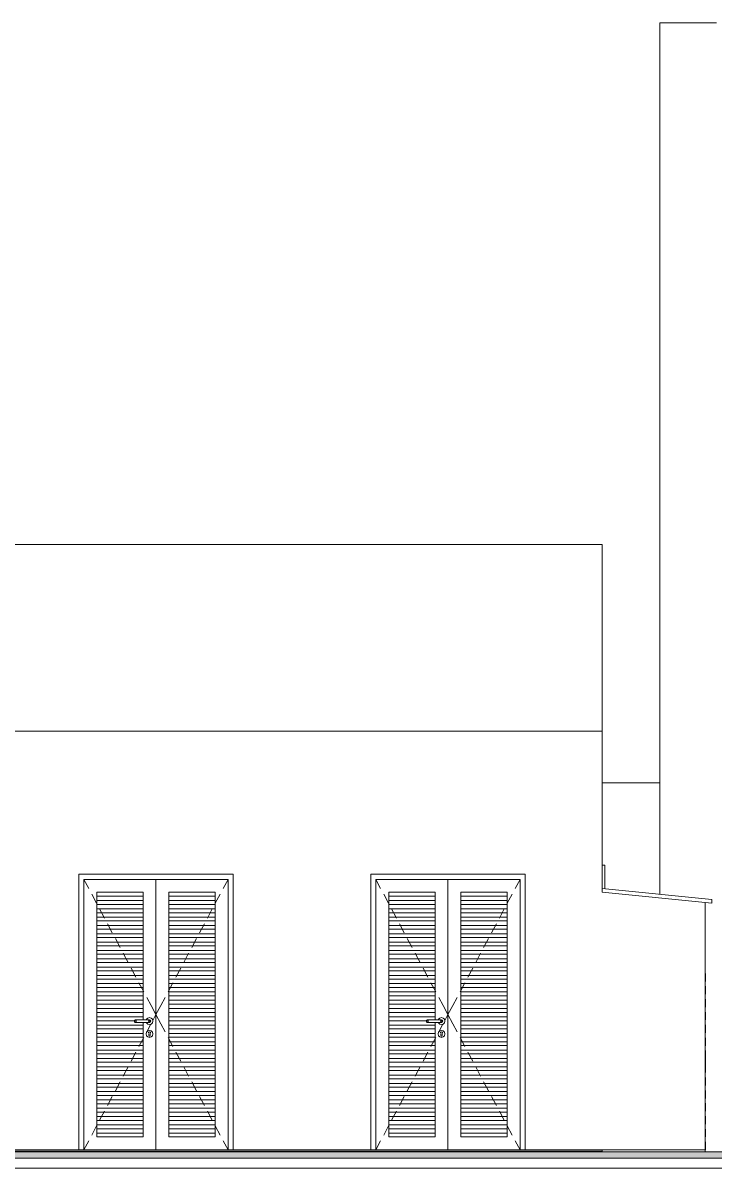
# Model space of a CAD drawing. Header units: metres. Extents: x -77 to 95, y 0 to 9.
# Drawn here: x 42.88 to 48.24, y -0.14 to 8.75 of the extents above; entities that cross this region are included whole.
import ezdxf

# ---------------------------------------------------------------- set-up
doc = ezdxf.new("R2010")
doc.units = ezdxf.units.M
doc.header["$MEASUREMENT"] = 0
doc.layers.add('COTAS EXECUTIVO.EXEC', color=7, linetype='Continuous')
doc.layers.add('TERRENO.ARQ', color=7, linetype='Continuous')
for name, color, linetype, lineweight, true_color in [('COTAS EXECUTIVO.EXEC_Caneta_No__25', 7, 'Continuous', 13, 0x982312), ('ESTRUTURA-COB.EST_Caneta_No__9', 7, 'Continuous', 5, 0x020202), ('PAREDE CONSTRUIR_Caneta_No__95', 7, 'Continuous', 0, 0xaeaeae), ('PILARES.EST_Caneta_No__95', 7, 'Continuous', 0, 0xaeaeae), ('Portas Archicad_Caneta_No__95', 7, 'Continuous', 0, 0xaeaeae), ('Portas Archicad_Caneta_No__97', 7, 'Continuous', 5, 0x6b6b6b)]:
    doc.layers.add(name, color=color, linetype=linetype, lineweight=lineweight, true_color=true_color)
for name, color, linetype, lineweight in [('LAJES.EST_Caneta_No__241', 7, 'Continuous', 13), ('PAREDE CONSTRUIR_Caneta_No__241', 7, 'Continuous', 13), ('Portas Archicad_Caneta_No__241', 7, 'Continuous', 13), ('TERRENO.ARQ_Caneta_No__241', 7, 'Continuous', 13)]:
    doc.layers.add(name, color=color, linetype=linetype, lineweight=lineweight)
doc.styles.add('ESTILO_GERADO_1', font='arial.ttf')
doc.dimstyles.new('ESTILO_GERADO__4', dxfattribs={"dimtxt": 0.1, "dimasz": 0.0475, "dimexe": 0.18, "dimexo": 0.576106, "dimgap": 0, "dimtad": 1, "dimzin": 0, "dimdsep": 46, "dimtxsty": 'ESTILO_GERADO_1', "dimblk": 'ARROWHEAD_11', "dimblk1": 'ARROWHEAD_11', "dimblk2": 'ARROWHEAD_11', "dimcen": 0.09, "dimclrd": 256, "dimclre": 256, "dimclrt": 256, "dimadec": 0, "dimazin": 0, "dimtfac": 1, "dimtdec": 4, "dimtmove": 0, "dimatfit": 3, "dimfxl": 0, "dimtolj": 1, "dimtzin": 0, "dimarcsym": 0})

# ---------------------------------------------------------------- blocks, each defined once
blk = doc.blocks.new('*D19', base_point=(79.9763, 0))
at = {"layer": 'COTAS EXECUTIVO.EXEC_Caneta_No__25', "linetype": 'Continuous', "lineweight": 13, "true_color": 0x982312}
for points in [[(49.4307, 4.7), (49.4317, 4.6952), (49.4344, 4.6912), (49.4385, 4.6885), (49.4432, 4.6875), (49.448, 4.6885), (49.4521, 4.6912), (49.4548, 4.6952), (49.4557, 4.7), (49.4548, 4.7048), (49.4521, 4.7088), (49.448, 4.7115), (49.4432, 4.7125), (49.4385, 4.7115), (49.4344, 4.7088), (49.4317, 4.7048)], [(49.4307, -0.05), (49.4317, -0.0548), (49.4344, -0.0588), (49.4385, -0.0615), (49.4432, -0.0625), (49.448, -0.0615), (49.4521, -0.0588), (49.4548, -0.0548), (49.4557, -0.05), (49.4548, -0.0452), (49.4521, -0.0412), (49.448, -0.0385), (49.4432, -0.0375), (49.4385, -0.0385), (49.4344, -0.0412), (49.4317, -0.0452)]]:
    blk.add_hatch(color=24, dxfattribs=at).paths.add_polyline_path(points)
at = {"layer": 'COTAS EXECUTIVO.EXEC_Caneta_No__25', "color": 24, "linetype": 'Continuous', "lineweight": 13, "true_color": 0x982312}
for p, q in [((49.4432, 4.7125), (49.4432, 4.725)), ((49.4307, 4.7), (48.8671, 4.7)), ((49.4432, -0.0375), (49.4432, 4.6875)), ((49.4901, 4.7), (49.4557, 4.7)), ((49.4307, -0.05), (48.8671, -0.05)), ((49.4432, -0.075), (49.4432, -0.0625)), ((49.4901, -0.05), (49.4557, -0.05))]:
    blk.add_line(p, q, dxfattribs=at)
for centre in [(49.4432, 4.7), (49.4432, -0.05)]:
    blk.add_circle(centre, 0.0125, dxfattribs=at)
at = {"layer": 'COTAS EXECUTIVO.EXEC_Caneta_No__25', "color": 24, "lineweight": 13, "true_color": 0x982312, "insert": (49.4232, 2.1915), "char_height": 0.1, "attachment_point": 7, "rotation": 90, "style": 'ESTILO_GERADO_1'}
blk.add_mtext('\\A1;{\\pql;\\fArial|b0|i0|c0|p0;\\W1.000000;4,75}', dxfattribs=at)
blk = doc.blocks.new('ARROWHEAD_11')
at = {"color": 0, "linetype": 'Continuous', "lineweight": 0}
blk.add_line((0, 0), (-1, 0), dxfattribs=at)
at = {"color": 0, "linetype": 'Continuous', "lineweight": 0, "const_width": 0.25, "flags": 128}
blk.add_lwpolyline([(-0.125, 0, 1), (0.125, 0, 1)], format="xyb", close=True, dxfattribs=at)

msp = doc.modelspace()

# ---------------------------------------------------------------- hatches: boundary and pattern name
at = {"layer": 'TERRENO.ARQ', "linetype": 'Continuous', "lineweight": 0, "true_color": 0x8fbf7f}
msp.add_hatch(color=73, dxfattribs=at).paths.add_polyline_path([(23.3757, -0.015), (23.3757, -0.065), (51.6747, -0.065), (51.6747, -0.015)])

# ---------------------------------------------------------------- linework, layer by layer
at = {"layer": 'ESTRUTURA-COB.EST_Caneta_No__9', "color": 18, "linetype": 'Continuous', "lineweight": 5, "true_color": 0x020202}
for p, q in [((47.3766, 2.03), (48.2262, 1.9451)), ((47.3766, 2), (47.3766, 1.9999)), ((48.2262, 1.9149), (48.1766, 1.9199)), ((48.1766, 1.9199), (48.2262, 1.9149)), ((48.2262, 1.9149), (48.2262, 1.9451))]:
    msp.add_line(p, q, dxfattribs=at)
at = {"layer": 'LAJES.EST_Caneta_No__241', "color": 7, "linetype": 'Continuous', "lineweight": 13}
for p, q in [((47.3766, -0.015), (47.3766, 0)), ((48.1766, -0.015), (48.1766, 0)), ((42.8761, -0.01), (37.6761, -0.01)), ((47.3766, -0.01), (42.8761, -0.01)), ((19.6757, -0.1415), (49.9747, -0.1415))]:
    msp.add_line(p, q, dxfattribs=at)
at = {"layer": 'PAREDE CONSTRUIR_Caneta_No__241', "color": 7, "linetype": 'Continuous', "lineweight": 13}
for p, q in [((37.6761, 4.7), (47.3466, 4.7)), ((47.3466, 4.7), (47.3766, 4.7)), ((47.3766, 4.7), (47.3766, 3.25)), ((37.7061, 3.25), (42.8761, 3.25)), ((42.8761, 3.25), (44.9754, 3.25)), ((44.9754, 3.25), (47.3466, 3.25)), ((47.3466, 3.25), (47.3766, 3.25)), ((47.3766, 2.03), (47.3766, 3.25)), ((47.3766, 2), (47.3766, 2.03)), ((48.1766, 1.9199), (47.3766, 1.9999)), ((48.1766, 0), (48.1766, 1.9199)), ((42.5275, 0), (42.8761, 0)), ((42.8761, 0), (43.3094, 0)), ((44.5094, 0), (44.9754, 0)), ((44.9754, 0), (45.5773, 0)), ((46.7773, 0), (47.3766, 0)), ((48.1766, 0), (47.3766, 0))]:
    msp.add_line(p, q, dxfattribs=at)
at = {"layer": 'PAREDE CONSTRUIR_Caneta_No__95', "color": 253, "linetype": 'Continuous', "lineweight": 0, "true_color": 0xaeaeae}
msp.add_line((47.3766, 2.85), (47.8239, 2.85), dxfattribs=at)
at = {"layer": 'PILARES.EST_Caneta_No__95', "color": 253, "linetype": 'Continuous', "lineweight": 0, "true_color": 0xaeaeae}
for p, q in [((47.8239, 8.75), (47.8278, 8.75)), ((47.8239, 8.35), (47.8239, 8.75)), ((47.8278, 8.75), (47.8392, 8.75)), ((47.8392, 8.75), (47.8582, 8.75)), ((47.8582, 8.75), (47.8847, 8.75)), ((47.8847, 8.75), (47.9185, 8.75)), ((47.9185, 8.75), (47.9595, 8.75)), ((47.9595, 8.75), (48.0074, 8.75)), ((48.0074, 8.75), (48.0621, 8.75)), ((48.0621, 8.75), (48.1231, 8.75)), ((48.1231, 8.75), (48.1903, 8.75)), ((48.1903, 8.75), (48.2633, 8.75)), ((47.8239, 7.15), (47.8239, 8.35)), ((47.8239, 5.95), (47.8239, 7.15)), ((47.8239, 4.75), (47.8239, 5.95)), ((47.8239, 3.55), (47.8239, 4.75)), ((47.8239, 2.35), (47.8239, 3.55)), ((47.8239, 1.9853), (47.8239, 2.35))]:
    msp.add_line(p, q, dxfattribs=at)
at = {"layer": 'Portas Archicad_Caneta_No__241', "color": 7, "linetype": 'Continuous', "lineweight": 13}
for p, q in [((43.3094, 2.14), (44.5094, 2.14)), ((43.3094, 2.09), (43.3094, 2.14)), ((44.5094, 2.14), (44.5094, 2.09)), ((45.5773, 2.14), (46.7773, 2.14)), ((45.5773, 2.09), (45.5773, 2.14)), ((46.7773, 2.14), (46.7773, 2.09)), ((43.3094, 0), (43.3094, 2.09)), ((43.3494, 2.1), (43.3494, 2)), ((43.9094, 2.1), (43.3494, 2.1)), ((43.9094, 0), (43.9094, 2.1)), ((43.9094, 2.1), (44.4694, 2.1)), ((44.4694, 2.1), (44.4694, 2)), ((44.5094, 2.09), (44.5094, 0)), ((45.5773, 0), (45.5773, 2.09)), ((45.6173, 2.1), (45.6173, 2)), ((46.1773, 2.1), (45.6173, 2.1)), ((46.1773, 0), (46.1773, 2.1)), ((46.1773, 2.1), (46.7373, 2.1)), ((46.7373, 2.1), (46.7373, 2)), ((46.7773, 2.09), (46.7773, 0)), ((43.3494, 2), (43.3494, 0.1)), ((43.4494, 1.9705), (43.4494, 2)), ((43.4494, 2), (43.8094, 2)), ((43.8094, 1.9705), (43.4494, 1.9705)), ((43.4494, 1.9705), (43.4494, 1.9355)), ((43.8094, 2), (43.8094, 1.9705)), ((43.8094, 1.9355), (43.8094, 1.9705)), ((44.0094, 2), (44.0094, 1.9705)), ((44.3694, 2), (44.0094, 2)), ((44.0094, 1.9355), (44.0094, 1.9705)), ((44.0094, 1.9705), (44.3694, 1.9705)), ((44.3694, 1.9705), (44.3694, 2)), ((44.3694, 1.9705), (44.3694, 1.9355)), ((44.4694, 2), (44.4694, 0.1)), ((45.6173, 2), (45.6173, 0.1)), ((45.7173, 1.9705), (45.7173, 2)), ((45.7173, 2), (46.0773, 2)), ((46.0773, 1.9705), (45.7173, 1.9705)), ((45.7173, 1.9705), (45.7173, 1.9355)), ((46.0773, 2), (46.0773, 1.9705)), ((46.0773, 1.9355), (46.0773, 1.9705)), ((46.2773, 2), (46.2773, 1.9705)), ((46.6373, 2), (46.2773, 2)), ((46.2773, 1.9355), (46.2773, 1.9705)), ((46.2773, 1.9705), (46.6373, 1.9705)), ((46.6373, 1.9705), (46.6373, 2)), ((46.6373, 1.9705), (46.6373, 1.9355)), ((46.7373, 2), (46.7373, 0.1)), ((43.4494, 1.9355), (43.8094, 1.9355)), ((43.4494, 1.906), (43.4494, 1.9355)), ((43.8094, 1.906), (43.4494, 1.906)), ((43.4494, 1.906), (43.4494, 1.871)), ((43.4494, 1.871), (43.8094, 1.871)), ((43.4494, 1.8415), (43.4494, 1.871)), ((43.8094, 1.9355), (43.8094, 1.906)), ((43.8094, 1.871), (43.8094, 1.906)), ((43.8094, 1.871), (43.8094, 1.8415)), ((44.3694, 1.9355), (44.0094, 1.9355)), ((44.0094, 1.9355), (44.0094, 1.906)), ((44.0094, 1.871), (44.0094, 1.906)), ((44.0094, 1.906), (44.3694, 1.906)), ((44.3694, 1.871), (44.0094, 1.871)), ((44.0094, 1.871), (44.0094, 1.8415)), ((44.3694, 1.906), (44.3694, 1.9355)), ((44.3694, 1.906), (44.3694, 1.871)), ((44.3694, 1.8415), (44.3694, 1.871)), ((45.7173, 1.9355), (46.0773, 1.9355)), ((45.7173, 1.906), (45.7173, 1.9355)), ((46.0773, 1.906), (45.7173, 1.906)), ((45.7173, 1.906), (45.7173, 1.871)), ((45.7173, 1.871), (46.0773, 1.871)), ((45.7173, 1.8415), (45.7173, 1.871)), ((46.0773, 1.9355), (46.0773, 1.906)), ((46.0773, 1.871), (46.0773, 1.906)), ((46.0773, 1.871), (46.0773, 1.8415)), ((46.6373, 1.9355), (46.2773, 1.9355)), ((46.2773, 1.9355), (46.2773, 1.906)), ((46.2773, 1.871), (46.2773, 1.906)), ((46.2773, 1.906), (46.6373, 1.906)), ((46.6373, 1.871), (46.2773, 1.871)), ((46.2773, 1.871), (46.2773, 1.8415)), ((46.6373, 1.906), (46.6373, 1.9355)), ((46.6373, 1.906), (46.6373, 1.871)), ((46.6373, 1.8415), (46.6373, 1.871)), ((43.8094, 1.8415), (43.4494, 1.8415)), ((43.4494, 1.8415), (43.4494, 1.8065)), ((43.4494, 1.8065), (43.8094, 1.8065)), ((43.4494, 1.777), (43.4494, 1.8065)), ((43.8094, 1.8065), (43.8094, 1.8415)), ((43.8094, 1.8065), (43.8094, 1.777)), ((44.0094, 1.8065), (44.0094, 1.8415)), ((44.0094, 1.8415), (44.3694, 1.8415)), ((44.3694, 1.8065), (44.0094, 1.8065)), ((44.0094, 1.8065), (44.0094, 1.777)), ((44.3694, 1.8415), (44.3694, 1.8065)), ((44.3694, 1.777), (44.3694, 1.8065)), ((46.0773, 1.8415), (45.7173, 1.8415)), ((45.7173, 1.8415), (45.7173, 1.8065)), ((45.7173, 1.8065), (46.0773, 1.8065)), ((45.7173, 1.777), (45.7173, 1.8065)), ((46.0773, 1.8065), (46.0773, 1.8415)), ((46.0773, 1.8065), (46.0773, 1.777)), ((46.2773, 1.8065), (46.2773, 1.8415)), ((46.2773, 1.8415), (46.6373, 1.8415)), ((46.6373, 1.8065), (46.2773, 1.8065)), ((46.2773, 1.8065), (46.2773, 1.777)), ((46.6373, 1.8415), (46.6373, 1.8065)), ((46.6373, 1.777), (46.6373, 1.8065)), ((43.8094, 1.777), (43.4494, 1.777)), ((43.4494, 1.777), (43.4494, 1.742)), ((43.4494, 1.742), (43.8094, 1.742)), ((43.4494, 1.7125), (43.4494, 1.742)), ((43.8094, 1.7125), (43.4494, 1.7125)), ((43.4494, 1.7125), (43.4494, 1.6775)), ((43.8094, 1.742), (43.8094, 1.777)), ((43.8094, 1.742), (43.8094, 1.7125)), ((43.8094, 1.6775), (43.8094, 1.7125)), ((44.0094, 1.742), (44.0094, 1.777)), ((44.0094, 1.777), (44.3694, 1.777)), ((44.3694, 1.742), (44.0094, 1.742)), ((44.0094, 1.742), (44.0094, 1.7125)), ((44.0094, 1.6775), (44.0094, 1.7125)), ((44.0094, 1.7125), (44.3694, 1.7125)), ((44.3694, 1.777), (44.3694, 1.742)), ((44.3694, 1.7125), (44.3694, 1.742)), ((44.3694, 1.7125), (44.3694, 1.6775)), ((46.0773, 1.777), (45.7173, 1.777)), ((45.7173, 1.777), (45.7173, 1.742)), ((45.7173, 1.742), (46.0773, 1.742)), ((45.7173, 1.7125), (45.7173, 1.742)), ((46.0773, 1.7125), (45.7173, 1.7125)), ((45.7173, 1.7125), (45.7173, 1.6775)), ((46.0773, 1.742), (46.0773, 1.777)), ((46.0773, 1.742), (46.0773, 1.7125)), ((46.0773, 1.6775), (46.0773, 1.7125)), ((46.2773, 1.742), (46.2773, 1.777)), ((46.2773, 1.777), (46.6373, 1.777)), ((46.6373, 1.742), (46.2773, 1.742)), ((46.2773, 1.742), (46.2773, 1.7125)), ((46.2773, 1.6775), (46.2773, 1.7125)), ((46.2773, 1.7125), (46.6373, 1.7125)), ((46.6373, 1.777), (46.6373, 1.742)), ((46.6373, 1.7125), (46.6373, 1.742)), ((46.6373, 1.7125), (46.6373, 1.6775)), ((43.4494, 1.6775), (43.8094, 1.6775)), ((43.4494, 1.648), (43.4494, 1.6775)), ((43.8094, 1.648), (43.4494, 1.648)), ((43.4494, 1.648), (43.4494, 1.613)), ((43.4494, 1.613), (43.8094, 1.613)), ((43.4494, 1.5835), (43.4494, 1.613)), ((43.8094, 1.6775), (43.8094, 1.648)), ((43.8094, 1.613), (43.8094, 1.648)), ((43.8094, 1.613), (43.8094, 1.5835)), ((44.3694, 1.6775), (44.0094, 1.6775)), ((44.0094, 1.6775), (44.0094, 1.648)), ((44.0094, 1.613), (44.0094, 1.648)), ((44.0094, 1.648), (44.3694, 1.648)), ((44.3694, 1.613), (44.0094, 1.613)), ((44.0094, 1.613), (44.0094, 1.5835)), ((44.3694, 1.648), (44.3694, 1.6775)), ((44.3694, 1.648), (44.3694, 1.613)), ((44.3694, 1.5835), (44.3694, 1.613)), ((45.7173, 1.6775), (46.0773, 1.6775)), ((45.7173, 1.648), (45.7173, 1.6775)), ((46.0773, 1.648), (45.7173, 1.648)), ((45.7173, 1.648), (45.7173, 1.613)), ((45.7173, 1.613), (46.0773, 1.613)), ((45.7173, 1.5835), (45.7173, 1.613)), ((46.0773, 1.6775), (46.0773, 1.648)), ((46.0773, 1.613), (46.0773, 1.648)), ((46.0773, 1.613), (46.0773, 1.5835)), ((46.6373, 1.6775), (46.2773, 1.6775)), ((46.2773, 1.6775), (46.2773, 1.648)), ((46.2773, 1.613), (46.2773, 1.648)), ((46.2773, 1.648), (46.6373, 1.648)), ((46.6373, 1.613), (46.2773, 1.613)), ((46.2773, 1.613), (46.2773, 1.5835)), ((46.6373, 1.648), (46.6373, 1.6775)), ((46.6373, 1.648), (46.6373, 1.613)), ((46.6373, 1.5835), (46.6373, 1.613)), ((43.8094, 1.5835), (43.4494, 1.5835)), ((43.4494, 1.5835), (43.4494, 1.5485)), ((43.4494, 1.5485), (43.8094, 1.5485)), ((43.4494, 1.519), (43.4494, 1.5485)), ((43.8094, 1.519), (43.4494, 1.519)), ((43.4494, 1.519), (43.4494, 1.484)), ((43.8094, 1.5485), (43.8094, 1.5835)), ((43.8094, 1.5485), (43.8094, 1.519)), ((43.8094, 1.484), (43.8094, 1.519)), ((44.0094, 1.5485), (44.0094, 1.5835)), ((44.0094, 1.5835), (44.3694, 1.5835)), ((44.3694, 1.5485), (44.0094, 1.5485)), ((44.0094, 1.5485), (44.0094, 1.519)), ((44.0094, 1.484), (44.0094, 1.519)), ((44.0094, 1.519), (44.3694, 1.519)), ((44.3694, 1.5835), (44.3694, 1.5485)), ((44.3694, 1.519), (44.3694, 1.5485)), ((44.3694, 1.519), (44.3694, 1.484)), ((46.0773, 1.5835), (45.7173, 1.5835)), ((45.7173, 1.5835), (45.7173, 1.5485)), ((45.7173, 1.5485), (46.0773, 1.5485)), ((45.7173, 1.519), (45.7173, 1.5485)), ((46.0773, 1.519), (45.7173, 1.519)), ((45.7173, 1.519), (45.7173, 1.484)), ((46.0773, 1.5485), (46.0773, 1.5835)), ((46.0773, 1.5485), (46.0773, 1.519)), ((46.0773, 1.484), (46.0773, 1.519)), ((46.2773, 1.5485), (46.2773, 1.5835)), ((46.2773, 1.5835), (46.6373, 1.5835)), ((46.6373, 1.5485), (46.2773, 1.5485)), ((46.2773, 1.5485), (46.2773, 1.519)), ((46.2773, 1.484), (46.2773, 1.519)), ((46.2773, 1.519), (46.6373, 1.519)), ((46.6373, 1.5835), (46.6373, 1.5485)), ((46.6373, 1.519), (46.6373, 1.5485)), ((46.6373, 1.519), (46.6373, 1.484)), ((43.4494, 1.484), (43.8094, 1.484)), ((43.4494, 1.4545), (43.4494, 1.484)), ((43.8094, 1.4545), (43.4494, 1.4545)), ((43.4494, 1.4545), (43.4494, 1.4195)), ((43.8094, 1.484), (43.8094, 1.4545)), ((43.8094, 1.4195), (43.8094, 1.4545)), ((44.3694, 1.484), (44.0094, 1.484)), ((44.0094, 1.484), (44.0094, 1.4545)), ((44.0094, 1.4195), (44.0094, 1.4545)), ((44.0094, 1.4545), (44.3694, 1.4545)), ((44.3694, 1.4545), (44.3694, 1.484)), ((44.3694, 1.4545), (44.3694, 1.4195)), ((45.7173, 1.484), (46.0773, 1.484)), ((45.7173, 1.4545), (45.7173, 1.484)), ((46.0773, 1.4545), (45.7173, 1.4545)), ((45.7173, 1.4545), (45.7173, 1.4195)), ((46.0773, 1.484), (46.0773, 1.4545)), ((46.0773, 1.4195), (46.0773, 1.4545)), ((46.6373, 1.484), (46.2773, 1.484)), ((46.2773, 1.484), (46.2773, 1.4545)), ((46.2773, 1.4195), (46.2773, 1.4545)), ((46.2773, 1.4545), (46.6373, 1.4545)), ((46.6373, 1.4545), (46.6373, 1.484)), ((46.6373, 1.4545), (46.6373, 1.4195)), ((43.4494, 1.4195), (43.8094, 1.4195)), ((43.4494, 1.39), (43.4494, 1.4195)), ((43.8094, 1.39), (43.4494, 1.39)), ((43.4494, 1.39), (43.4494, 1.355)), ((43.4494, 1.355), (43.8094, 1.355)), ((43.4494, 1.3255), (43.4494, 1.355)), ((43.8094, 1.4195), (43.8094, 1.39)), ((43.8094, 1.355), (43.8094, 1.39)), ((43.8094, 1.355), (43.8094, 1.3255)), ((44.3694, 1.4195), (44.0094, 1.4195)), ((44.0094, 1.4195), (44.0094, 1.39)), ((44.0094, 1.355), (44.0094, 1.39)), ((44.0094, 1.39), (44.3694, 1.39)), ((44.3694, 1.355), (44.0094, 1.355)), ((44.0094, 1.355), (44.0094, 1.3255)), ((44.3694, 1.39), (44.3694, 1.4195)), ((44.3694, 1.39), (44.3694, 1.355)), ((44.3694, 1.3255), (44.3694, 1.355)), ((45.7173, 1.4195), (46.0773, 1.4195)), ((45.7173, 1.39), (45.7173, 1.4195)), ((46.0773, 1.39), (45.7173, 1.39)), ((45.7173, 1.39), (45.7173, 1.355)), ((45.7173, 1.355), (46.0773, 1.355)), ((45.7173, 1.3255), (45.7173, 1.355)), ((46.0773, 1.4195), (46.0773, 1.39)), ((46.0773, 1.355), (46.0773, 1.39)), ((46.0773, 1.355), (46.0773, 1.3255)), ((46.6373, 1.4195), (46.2773, 1.4195)), ((46.2773, 1.4195), (46.2773, 1.39)), ((46.2773, 1.355), (46.2773, 1.39)), ((46.2773, 1.39), (46.6373, 1.39)), ((46.6373, 1.355), (46.2773, 1.355)), ((46.2773, 1.355), (46.2773, 1.3255)), ((46.6373, 1.39), (46.6373, 1.4195)), ((46.6373, 1.39), (46.6373, 1.355)), ((46.6373, 1.3255), (46.6373, 1.355)), ((43.8094, 1.3255), (43.4494, 1.3255)), ((43.4494, 1.3255), (43.4494, 1.2905)), ((43.4494, 1.2905), (43.8094, 1.2905)), ((43.4494, 1.261), (43.4494, 1.2905)), ((43.8094, 1.261), (43.4494, 1.261)), ((43.4494, 1.261), (43.4494, 1.226)), ((43.8094, 1.2905), (43.8094, 1.3255)), ((43.8094, 1.2905), (43.8094, 1.261)), ((43.8094, 1.226), (43.8094, 1.261)), ((44.0094, 1.2905), (44.0094, 1.3255)), ((44.0094, 1.3255), (44.3694, 1.3255)), ((44.3694, 1.2905), (44.0094, 1.2905)), ((44.0094, 1.2905), (44.0094, 1.261)), ((44.0094, 1.226), (44.0094, 1.261)), ((44.0094, 1.261), (44.3694, 1.261)), ((44.3694, 1.3255), (44.3694, 1.2905)), ((44.3694, 1.261), (44.3694, 1.2905)), ((44.3694, 1.261), (44.3694, 1.226)), ((46.0773, 1.3255), (45.7173, 1.3255)), ((45.7173, 1.3255), (45.7173, 1.2905)), ((45.7173, 1.2905), (46.0773, 1.2905)), ((45.7173, 1.261), (45.7173, 1.2905)), ((46.0773, 1.261), (45.7173, 1.261)), ((45.7173, 1.261), (45.7173, 1.226)), ((46.0773, 1.2905), (46.0773, 1.3255)), ((46.0773, 1.2905), (46.0773, 1.261)), ((46.0773, 1.226), (46.0773, 1.261)), ((46.2773, 1.2905), (46.2773, 1.3255)), ((46.2773, 1.3255), (46.6373, 1.3255)), ((46.6373, 1.2905), (46.2773, 1.2905)), ((46.2773, 1.2905), (46.2773, 1.261)), ((46.2773, 1.226), (46.2773, 1.261)), ((46.2773, 1.261), (46.6373, 1.261)), ((46.6373, 1.3255), (46.6373, 1.2905)), ((46.6373, 1.261), (46.6373, 1.2905)), ((46.6373, 1.261), (46.6373, 1.226)), ((43.4494, 1.226), (43.8094, 1.226)), ((43.4494, 1.1965), (43.4494, 1.226)), ((43.8094, 1.1965), (43.4494, 1.1965)), ((43.4494, 1.1965), (43.4494, 1.1615)), ((43.4494, 1.1615), (43.8094, 1.1615)), ((43.4494, 1.132), (43.4494, 1.1615)), ((43.8094, 1.226), (43.8094, 1.1965)), ((43.8094, 1.1615), (43.8094, 1.1965)), ((43.8094, 1.1615), (43.8094, 1.132)), ((44.3694, 1.226), (44.0094, 1.226)), ((44.0094, 1.226), (44.0094, 1.1965)), ((44.0094, 1.1615), (44.0094, 1.1965)), ((44.0094, 1.1965), (44.3694, 1.1965)), ((44.3694, 1.1615), (44.0094, 1.1615)), ((44.0094, 1.1615), (44.0094, 1.132)), ((44.3694, 1.1965), (44.3694, 1.226)), ((44.3694, 1.1965), (44.3694, 1.1615)), ((44.3694, 1.132), (44.3694, 1.1615)), ((45.7173, 1.226), (46.0773, 1.226)), ((45.7173, 1.1965), (45.7173, 1.226)), ((46.0773, 1.1965), (45.7173, 1.1965)), ((45.7173, 1.1965), (45.7173, 1.1615)), ((45.7173, 1.1615), (46.0773, 1.1615)), ((45.7173, 1.132), (45.7173, 1.1615)), ((46.0773, 1.226), (46.0773, 1.1965)), ((46.0773, 1.1615), (46.0773, 1.1965)), ((46.0773, 1.1615), (46.0773, 1.132)), ((46.6373, 1.226), (46.2773, 1.226)), ((46.2773, 1.226), (46.2773, 1.1965)), ((46.2773, 1.1615), (46.2773, 1.1965)), ((46.2773, 1.1965), (46.6373, 1.1965)), ((46.6373, 1.1615), (46.2773, 1.1615)), ((46.2773, 1.1615), (46.2773, 1.132)), ((46.6373, 1.1965), (46.6373, 1.226)), ((46.6373, 1.1965), (46.6373, 1.1615)), ((46.6373, 1.132), (46.6373, 1.1615)), ((43.8094, 1.132), (43.4494, 1.132)), ((43.4494, 1.132), (43.4494, 1.097)), ((43.4494, 1.097), (43.8094, 1.097)), ((43.4494, 1.0675), (43.4494, 1.097)), ((43.8094, 1.0675), (43.4494, 1.0675)), ((43.4494, 1.0675), (43.4494, 1.0325)), ((43.8094, 1.097), (43.8094, 1.132)), ((43.8094, 1.097), (43.8094, 1.0675)), ((43.8094, 1.0325), (43.8094, 1.0675)), ((44.0094, 1.097), (44.0094, 1.132)), ((44.0094, 1.132), (44.3694, 1.132)), ((44.3694, 1.097), (44.0094, 1.097)), ((44.0094, 1.097), (44.0094, 1.0675)), ((44.0094, 1.0325), (44.0094, 1.0675)), ((44.0094, 1.0675), (44.3694, 1.0675)), ((44.3694, 1.132), (44.3694, 1.097)), ((44.3694, 1.0675), (44.3694, 1.097)), ((44.3694, 1.0675), (44.3694, 1.0325)), ((46.0773, 1.132), (45.7173, 1.132)), ((45.7173, 1.132), (45.7173, 1.097)), ((45.7173, 1.097), (46.0773, 1.097)), ((45.7173, 1.0675), (45.7173, 1.097)), ((46.0773, 1.0675), (45.7173, 1.0675)), ((45.7173, 1.0675), (45.7173, 1.0325)), ((46.0773, 1.097), (46.0773, 1.132)), ((46.0773, 1.097), (46.0773, 1.0675)), ((46.0773, 1.0325), (46.0773, 1.0675)), ((46.2773, 1.097), (46.2773, 1.132)), ((46.2773, 1.132), (46.6373, 1.132)), ((46.6373, 1.097), (46.2773, 1.097)), ((46.2773, 1.097), (46.2773, 1.0675)), ((46.2773, 1.0325), (46.2773, 1.0675)), ((46.2773, 1.0675), (46.6373, 1.0675)), ((46.6373, 1.132), (46.6373, 1.097)), ((46.6373, 1.0675), (46.6373, 1.097)), ((46.6373, 1.0675), (46.6373, 1.0325)), ((43.4494, 1.0325), (43.8094, 1.0325)), ((43.4494, 1.003), (43.4494, 1.0325)), ((43.7406, 1.003), (43.4494, 1.003)), ((43.4494, 1.003), (43.4494, 0.968)), ((43.7423, 1.0071), (43.7394, 1)), ((43.7394, 1), (43.7423, 0.9929)), ((43.7439, 1.0071), (43.7411, 1)), ((43.7411, 1), (43.7439, 0.9929)), ((43.7494, 1.01), (43.7423, 1.0071)), ((43.7423, 0.9929), (43.7494, 0.99)), ((43.7487, 1.0071), (43.7466, 1)), ((43.7466, 1), (43.7487, 0.9929)), ((43.7505, 1.01), (43.7494, 1.01)), ((43.7505, 0.99), (43.7494, 0.99)), ((43.7538, 1.01), (43.7505, 1.01)), ((43.7538, 0.99), (43.7505, 0.99)), ((43.7587, 1.01), (43.7538, 1.01)), ((43.7587, 0.99), (43.7538, 0.99)), ((43.7559, 1.0071), (43.7548, 1)), ((43.7548, 1), (43.7559, 0.9929)), ((43.7644, 1.01), (43.7587, 1.01)), ((43.7644, 0.99), (43.7587, 0.99)), ((43.8444, 1.01), (43.7644, 1.01)), ((43.8444, 0.99), (43.7644, 0.99)), ((43.8094, 1.0325), (43.8094, 1.01)), ((43.8094, 0.968), (43.8094, 0.99)), ((43.8351, 1.01), (43.836, 1.0135)), ((43.836, 0.9865), (43.8351, 0.99)), ((43.836, 1.0135), (43.8459, 1.0234)), ((43.8459, 0.9766), (43.836, 0.9865)), ((43.8501, 1.01), (43.8444, 1.01)), ((43.8501, 0.99), (43.8444, 0.99)), ((43.8459, 1.0234), (43.8594, 1.027)), ((43.855, 1.01), (43.8501, 1.01)), ((43.855, 0.99), (43.8501, 0.99)), ((43.8529, 1.0071), (43.854, 1)), ((43.854, 1), (43.8529, 0.9929)), ((43.8583, 1.01), (43.855, 1.01)), ((43.8583, 0.99), (43.855, 0.99)), ((43.8594, 1.01), (43.8583, 1.01)), ((43.8594, 0.99), (43.8583, 0.99)), ((43.8594, 1.027), (43.8729, 1.0234)), ((43.8594, 1.01), (43.8665, 1.0071)), ((43.8665, 0.9929), (43.8594, 0.99)), ((43.8601, 1.0071), (43.8622, 1)), ((43.8622, 1), (43.8601, 0.9929)), ((43.8649, 1.0071), (43.8677, 1)), ((43.8677, 1), (43.8649, 0.9929)), ((43.8665, 1.0071), (43.8694, 1)), ((43.8694, 1), (43.8665, 0.9929)), ((43.8729, 1.0234), (43.8828, 1.0135)), ((43.8828, 0.9865), (43.8729, 0.9766)), ((43.8828, 1.0135), (43.8864, 1)), ((43.8864, 1), (43.8828, 0.9865)), ((44.3694, 1.0325), (44.0094, 1.0325)), ((44.0094, 1.0325), (44.0094, 1.003)), ((44.0094, 0.968), (44.0094, 1.003)), ((44.0094, 1.003), (44.3694, 1.003)), ((44.3694, 1.003), (44.3694, 1.0325)), ((44.3694, 1.003), (44.3694, 0.968)), ((45.7173, 1.0325), (46.0773, 1.0325)), ((45.7173, 1.003), (45.7173, 1.0325)), ((46.0085, 1.003), (45.7173, 1.003)), ((45.7173, 1.003), (45.7173, 0.968)), ((46.0102, 1.0071), (46.0073, 1)), ((46.0073, 1), (46.0102, 0.9929)), ((46.0118, 1.0071), (46.009, 1)), ((46.009, 1), (46.0118, 0.9929)), ((46.0173, 1.01), (46.0102, 1.0071)), ((46.0102, 0.9929), (46.0173, 0.99)), ((46.0166, 1.0071), (46.0145, 1)), ((46.0145, 1), (46.0166, 0.9929)), ((46.0184, 1.01), (46.0173, 1.01)), ((46.0184, 0.99), (46.0173, 0.99)), ((46.0217, 1.01), (46.0184, 1.01)), ((46.0217, 0.99), (46.0184, 0.99)), ((46.0265, 1.01), (46.0217, 1.01)), ((46.0265, 0.99), (46.0217, 0.99)), ((46.0238, 1.0071), (46.0226, 1)), ((46.0226, 1), (46.0238, 0.9929)), ((46.0323, 1.01), (46.0265, 1.01)), ((46.0323, 0.99), (46.0265, 0.99)), ((46.1123, 1.01), (46.0323, 1.01)), ((46.1123, 0.99), (46.0323, 0.99)), ((46.0773, 1.0325), (46.0773, 1.01)), ((46.0773, 0.968), (46.0773, 0.99)), ((46.103, 1.01), (46.1039, 1.0135)), ((46.1039, 0.9865), (46.103, 0.99)), ((46.1039, 1.0135), (46.1138, 1.0234)), ((46.1138, 0.9766), (46.1039, 0.9865)), ((46.118, 1.01), (46.1123, 1.01)), ((46.118, 0.99), (46.1123, 0.99)), ((46.1138, 1.0234), (46.1273, 1.027)), ((46.1229, 1.01), (46.118, 1.01)), ((46.1229, 0.99), (46.118, 0.99)), ((46.1208, 1.0071), (46.1219, 1)), ((46.1219, 1), (46.1208, 0.9929)), ((46.1261, 1.01), (46.1229, 1.01)), ((46.1261, 0.99), (46.1229, 0.99)), ((46.1273, 1.01), (46.1261, 1.01)), ((46.1273, 0.99), (46.1261, 0.99)), ((46.1273, 1.027), (46.1408, 1.0234)), ((46.1273, 1.01), (46.1344, 1.0071)), ((46.1344, 0.9929), (46.1273, 0.99)), ((46.128, 1.0071), (46.1301, 1)), ((46.1301, 1), (46.128, 0.9929)), ((46.1328, 1.0071), (46.1356, 1)), ((46.1356, 1), (46.1328, 0.9929)), ((46.1344, 1.0071), (46.1373, 1)), ((46.1373, 1), (46.1344, 0.9929)), ((46.1408, 1.0234), (46.1507, 1.0135)), ((46.1507, 0.9865), (46.1408, 0.9766)), ((46.1507, 1.0135), (46.1543, 1)), ((46.1543, 1), (46.1507, 0.9865)), ((46.6373, 1.0325), (46.2773, 1.0325)), ((46.2773, 1.0325), (46.2773, 1.003)), ((46.2773, 0.968), (46.2773, 1.003)), ((46.2773, 1.003), (46.6373, 1.003)), ((46.6373, 1.003), (46.6373, 1.0325)), ((46.6373, 1.003), (46.6373, 0.968)), ((43.4494, 0.968), (43.8094, 0.968)), ((43.4494, 0.9385), (43.4494, 0.968)), ((43.8094, 0.9385), (43.4494, 0.9385)), ((43.4494, 0.9385), (43.4494, 0.9035)), ((43.4494, 0.9035), (43.8094, 0.9035)), ((43.4494, 0.874), (43.4494, 0.9035)), ((43.8094, 0.968), (43.8094, 0.9385)), ((43.8094, 0.9035), (43.8094, 0.9385)), ((43.8094, 0.9035), (43.8094, 0.874)), ((43.8324, 0.9), (43.836, 0.9135)), ((43.836, 0.8865), (43.8324, 0.9)), ((43.836, 0.9135), (43.8459, 0.9234)), ((43.8594, 0.973), (43.8459, 0.9766)), ((43.8459, 0.9234), (43.8594, 0.927)), ((43.8519, 0.9097), (43.8527, 0.9116)), ((43.8527, 0.9116), (43.854, 0.9151)), ((43.854, 0.9151), (43.8594, 0.9174)), ((43.8544, 0.9029), (43.8544, 0.9044)), ((43.8544, 0.9029), (43.8544, 0.9)), ((43.8544, 0.9), (43.8544, 0.8971)), ((43.8544, 0.8971), (43.8544, 0.8913)), ((43.8544, 0.8913), (43.8544, 0.8875)), ((43.8729, 0.9766), (43.8594, 0.973)), ((43.8594, 0.927), (43.8729, 0.9234)), ((43.8594, 0.9174), (43.8648, 0.9151)), ((43.8669, 0.9097), (43.8644, 0.9044)), ((43.8644, 0.9044), (43.8644, 0.9029)), ((43.8644, 0.9029), (43.8644, 0.9)), ((43.8644, 0.9), (43.8644, 0.8971)), ((43.8644, 0.8971), (43.8644, 0.8913)), ((43.8644, 0.8913), (43.8644, 0.8875)), ((43.8648, 0.9151), (43.8661, 0.9116)), ((43.8661, 0.9116), (43.8669, 0.9097)), ((43.8729, 0.9234), (43.8828, 0.9135)), ((43.8828, 0.9135), (43.8864, 0.9)), ((43.8864, 0.9), (43.8828, 0.8865)), ((44.3694, 0.968), (44.0094, 0.968)), ((44.0094, 0.968), (44.0094, 0.9385)), ((44.0094, 0.9035), (44.0094, 0.9385)), ((44.0094, 0.9385), (44.3694, 0.9385)), ((44.3694, 0.9035), (44.0094, 0.9035)), ((44.0094, 0.9035), (44.0094, 0.874)), ((44.3694, 0.9385), (44.3694, 0.968)), ((44.3694, 0.9385), (44.3694, 0.9035)), ((44.3694, 0.874), (44.3694, 0.9035)), ((45.7173, 0.968), (46.0773, 0.968)), ((45.7173, 0.9385), (45.7173, 0.968)), ((46.0773, 0.9385), (45.7173, 0.9385)), ((45.7173, 0.9385), (45.7173, 0.9035)), ((45.7173, 0.9035), (46.0773, 0.9035)), ((45.7173, 0.874), (45.7173, 0.9035)), ((46.0773, 0.968), (46.0773, 0.9385)), ((46.0773, 0.9035), (46.0773, 0.9385)), ((46.0773, 0.9035), (46.0773, 0.874)), ((46.1003, 0.9), (46.1039, 0.9135)), ((46.1039, 0.8865), (46.1003, 0.9)), ((46.1039, 0.9135), (46.1138, 0.9234)), ((46.1273, 0.973), (46.1138, 0.9766)), ((46.1138, 0.9234), (46.1273, 0.927)), ((46.1198, 0.9097), (46.1206, 0.9116)), ((46.1206, 0.9116), (46.1219, 0.9151)), ((46.1219, 0.9151), (46.1273, 0.9174)), ((46.1223, 0.9029), (46.1223, 0.9044)), ((46.1223, 0.9029), (46.1223, 0.9)), ((46.1223, 0.9), (46.1223, 0.8971)), ((46.1223, 0.8971), (46.1223, 0.8913)), ((46.1223, 0.8913), (46.1223, 0.8875)), ((46.1408, 0.9766), (46.1273, 0.973)), ((46.1273, 0.927), (46.1408, 0.9234)), ((46.1273, 0.9174), (46.1327, 0.9151)), ((46.1347, 0.9097), (46.1323, 0.9044)), ((46.1323, 0.9044), (46.1323, 0.9029)), ((46.1323, 0.9029), (46.1323, 0.9)), ((46.1323, 0.9), (46.1323, 0.8971)), ((46.1323, 0.8971), (46.1323, 0.8913)), ((46.1323, 0.8913), (46.1323, 0.8875)), ((46.1327, 0.9151), (46.134, 0.9116)), ((46.134, 0.9116), (46.1347, 0.9097)), ((46.1408, 0.9234), (46.1507, 0.9135)), ((46.1507, 0.9135), (46.1543, 0.9)), ((46.1543, 0.9), (46.1507, 0.8865)), ((46.6373, 0.968), (46.2773, 0.968)), ((46.2773, 0.968), (46.2773, 0.9385)), ((46.2773, 0.9035), (46.2773, 0.9385)), ((46.2773, 0.9385), (46.6373, 0.9385)), ((46.6373, 0.9035), (46.2773, 0.9035)), ((46.2773, 0.9035), (46.2773, 0.874)), ((46.6373, 0.9385), (46.6373, 0.968)), ((46.6373, 0.9385), (46.6373, 0.9035)), ((46.6373, 0.874), (46.6373, 0.9035)), ((43.8094, 0.874), (43.4494, 0.874)), ((43.4494, 0.874), (43.4494, 0.839)), ((43.4494, 0.839), (43.8094, 0.839)), ((43.4494, 0.8095), (43.4494, 0.839)), ((43.8094, 0.8095), (43.4494, 0.8095)), ((43.4494, 0.8095), (43.4494, 0.7745)), ((43.8094, 0.839), (43.8094, 0.874)), ((43.8094, 0.839), (43.8094, 0.8095)), ((43.8094, 0.7745), (43.8094, 0.8095)), ((43.8459, 0.8766), (43.836, 0.8865)), ((43.8594, 0.873), (43.8459, 0.8766)), ((43.8559, 0.884), (43.8544, 0.8875)), ((43.8594, 0.8825), (43.8559, 0.884)), ((43.8629, 0.884), (43.8594, 0.8825)), ((43.8729, 0.8766), (43.8594, 0.873)), ((43.8644, 0.8875), (43.8629, 0.884)), ((43.8828, 0.8865), (43.8729, 0.8766)), ((44.0094, 0.839), (44.0094, 0.874)), ((44.0094, 0.874), (44.3694, 0.874)), ((44.3694, 0.839), (44.0094, 0.839)), ((44.0094, 0.839), (44.0094, 0.8095)), ((44.0094, 0.7745), (44.0094, 0.8095)), ((44.0094, 0.8095), (44.3694, 0.8095)), ((44.3694, 0.874), (44.3694, 0.839)), ((44.3694, 0.8095), (44.3694, 0.839)), ((44.3694, 0.8095), (44.3694, 0.7745)), ((46.0773, 0.874), (45.7173, 0.874)), ((45.7173, 0.874), (45.7173, 0.839)), ((45.7173, 0.839), (46.0773, 0.839)), ((45.7173, 0.8095), (45.7173, 0.839)), ((46.0773, 0.8095), (45.7173, 0.8095)), ((45.7173, 0.8095), (45.7173, 0.7745)), ((46.0773, 0.839), (46.0773, 0.874)), ((46.0773, 0.839), (46.0773, 0.8095)), ((46.0773, 0.7745), (46.0773, 0.8095)), ((46.1138, 0.8766), (46.1039, 0.8865)), ((46.1273, 0.873), (46.1138, 0.8766)), ((46.1237, 0.884), (46.1223, 0.8875)), ((46.1273, 0.8825), (46.1237, 0.884)), ((46.1308, 0.884), (46.1273, 0.8825)), ((46.1408, 0.8766), (46.1273, 0.873)), ((46.1323, 0.8875), (46.1308, 0.884)), ((46.1507, 0.8865), (46.1408, 0.8766)), ((46.2773, 0.839), (46.2773, 0.874)), ((46.2773, 0.874), (46.6373, 0.874)), ((46.6373, 0.839), (46.2773, 0.839)), ((46.2773, 0.839), (46.2773, 0.8095)), ((46.2773, 0.7745), (46.2773, 0.8095)), ((46.2773, 0.8095), (46.6373, 0.8095)), ((46.6373, 0.874), (46.6373, 0.839)), ((46.6373, 0.8095), (46.6373, 0.839)), ((46.6373, 0.8095), (46.6373, 0.7745)), ((43.4494, 0.7745), (43.8094, 0.7745)), ((43.4494, 0.745), (43.4494, 0.7745)), ((43.8094, 0.745), (43.4494, 0.745)), ((43.4494, 0.745), (43.4494, 0.71)), ((43.8094, 0.7745), (43.8094, 0.745)), ((43.8094, 0.71), (43.8094, 0.745)), ((44.3694, 0.7745), (44.0094, 0.7745)), ((44.0094, 0.7745), (44.0094, 0.745)), ((44.0094, 0.71), (44.0094, 0.745)), ((44.0094, 0.745), (44.3694, 0.745)), ((44.3694, 0.745), (44.3694, 0.7745)), ((44.3694, 0.745), (44.3694, 0.71)), ((45.7173, 0.7745), (46.0773, 0.7745)), ((45.7173, 0.745), (45.7173, 0.7745)), ((46.0773, 0.745), (45.7173, 0.745)), ((45.7173, 0.745), (45.7173, 0.71)), ((46.0773, 0.7745), (46.0773, 0.745)), ((46.0773, 0.71), (46.0773, 0.745)), ((46.6373, 0.7745), (46.2773, 0.7745)), ((46.2773, 0.7745), (46.2773, 0.745)), ((46.2773, 0.71), (46.2773, 0.745)), ((46.2773, 0.745), (46.6373, 0.745)), ((46.6373, 0.745), (46.6373, 0.7745)), ((46.6373, 0.745), (46.6373, 0.71)), ((43.4494, 0.71), (43.8094, 0.71)), ((43.4494, 0.6805), (43.4494, 0.71)), ((43.8094, 0.6805), (43.4494, 0.6805)), ((43.4494, 0.6805), (43.4494, 0.6455)), ((43.4494, 0.6455), (43.8094, 0.6455)), ((43.4494, 0.616), (43.4494, 0.6455)), ((43.8094, 0.71), (43.8094, 0.6805)), ((43.8094, 0.6455), (43.8094, 0.6805)), ((43.8094, 0.6455), (43.8094, 0.616)), ((44.3694, 0.71), (44.0094, 0.71)), ((44.0094, 0.71), (44.0094, 0.6805)), ((44.0094, 0.6455), (44.0094, 0.6805)), ((44.0094, 0.6805), (44.3694, 0.6805)), ((44.3694, 0.6455), (44.0094, 0.6455)), ((44.0094, 0.6455), (44.0094, 0.616)), ((44.3694, 0.6805), (44.3694, 0.71)), ((44.3694, 0.6805), (44.3694, 0.6455)), ((44.3694, 0.616), (44.3694, 0.6455)), ((45.7173, 0.71), (46.0773, 0.71)), ((45.7173, 0.6805), (45.7173, 0.71)), ((46.0773, 0.6805), (45.7173, 0.6805)), ((45.7173, 0.6805), (45.7173, 0.6455)), ((45.7173, 0.6455), (46.0773, 0.6455)), ((45.7173, 0.616), (45.7173, 0.6455)), ((46.0773, 0.71), (46.0773, 0.6805)), ((46.0773, 0.6455), (46.0773, 0.6805)), ((46.0773, 0.6455), (46.0773, 0.616)), ((46.6373, 0.71), (46.2773, 0.71)), ((46.2773, 0.71), (46.2773, 0.6805)), ((46.2773, 0.6455), (46.2773, 0.6805)), ((46.2773, 0.6805), (46.6373, 0.6805)), ((46.6373, 0.6455), (46.2773, 0.6455)), ((46.2773, 0.6455), (46.2773, 0.616)), ((46.6373, 0.6805), (46.6373, 0.71)), ((46.6373, 0.6805), (46.6373, 0.6455)), ((46.6373, 0.616), (46.6373, 0.6455)), ((43.8094, 0.616), (43.4494, 0.616)), ((43.4494, 0.616), (43.4494, 0.581)), ((43.4494, 0.581), (43.8094, 0.581)), ((43.4494, 0.5515), (43.4494, 0.581)), ((43.8094, 0.5515), (43.4494, 0.5515)), ((43.4494, 0.5515), (43.4494, 0.5165)), ((43.8094, 0.581), (43.8094, 0.616)), ((43.8094, 0.581), (43.8094, 0.5515)), ((43.8094, 0.5165), (43.8094, 0.5515)), ((44.0094, 0.581), (44.0094, 0.616)), ((44.0094, 0.616), (44.3694, 0.616)), ((44.3694, 0.581), (44.0094, 0.581)), ((44.0094, 0.581), (44.0094, 0.5515)), ((44.0094, 0.5165), (44.0094, 0.5515)), ((44.0094, 0.5515), (44.3694, 0.5515)), ((44.3694, 0.616), (44.3694, 0.581)), ((44.3694, 0.5515), (44.3694, 0.581)), ((44.3694, 0.5515), (44.3694, 0.5165)), ((46.0773, 0.616), (45.7173, 0.616)), ((45.7173, 0.616), (45.7173, 0.581)), ((45.7173, 0.581), (46.0773, 0.581)), ((45.7173, 0.5515), (45.7173, 0.581)), ((46.0773, 0.5515), (45.7173, 0.5515)), ((45.7173, 0.5515), (45.7173, 0.5165)), ((46.0773, 0.581), (46.0773, 0.616)), ((46.0773, 0.581), (46.0773, 0.5515)), ((46.0773, 0.5165), (46.0773, 0.5515)), ((46.2773, 0.581), (46.2773, 0.616)), ((46.2773, 0.616), (46.6373, 0.616)), ((46.6373, 0.581), (46.2773, 0.581)), ((46.2773, 0.581), (46.2773, 0.5515)), ((46.2773, 0.5165), (46.2773, 0.5515)), ((46.2773, 0.5515), (46.6373, 0.5515)), ((46.6373, 0.616), (46.6373, 0.581)), ((46.6373, 0.5515), (46.6373, 0.581)), ((46.6373, 0.5515), (46.6373, 0.5165)), ((43.4494, 0.5165), (43.8094, 0.5165)), ((43.4494, 0.487), (43.4494, 0.5165)), ((43.8094, 0.487), (43.4494, 0.487)), ((43.4494, 0.487), (43.4494, 0.452)), ((43.4494, 0.452), (43.8094, 0.452)), ((43.4494, 0.4225), (43.4494, 0.452)), ((43.8094, 0.5165), (43.8094, 0.487)), ((43.8094, 0.452), (43.8094, 0.487)), ((43.8094, 0.452), (43.8094, 0.4225)), ((44.3694, 0.5165), (44.0094, 0.5165)), ((44.0094, 0.5165), (44.0094, 0.487)), ((44.0094, 0.452), (44.0094, 0.487)), ((44.0094, 0.487), (44.3694, 0.487)), ((44.3694, 0.452), (44.0094, 0.452)), ((44.0094, 0.452), (44.0094, 0.4225)), ((44.3694, 0.487), (44.3694, 0.5165)), ((44.3694, 0.487), (44.3694, 0.452)), ((44.3694, 0.4225), (44.3694, 0.452)), ((45.7173, 0.5165), (46.0773, 0.5165)), ((45.7173, 0.487), (45.7173, 0.5165)), ((46.0773, 0.487), (45.7173, 0.487)), ((45.7173, 0.487), (45.7173, 0.452)), ((45.7173, 0.452), (46.0773, 0.452)), ((45.7173, 0.4225), (45.7173, 0.452)), ((46.0773, 0.5165), (46.0773, 0.487)), ((46.0773, 0.452), (46.0773, 0.487)), ((46.0773, 0.452), (46.0773, 0.4225)), ((46.6373, 0.5165), (46.2773, 0.5165)), ((46.2773, 0.5165), (46.2773, 0.487)), ((46.2773, 0.452), (46.2773, 0.487)), ((46.2773, 0.487), (46.6373, 0.487)), ((46.6373, 0.452), (46.2773, 0.452)), ((46.2773, 0.452), (46.2773, 0.4225)), ((46.6373, 0.487), (46.6373, 0.5165)), ((46.6373, 0.487), (46.6373, 0.452)), ((46.6373, 0.4225), (46.6373, 0.452)), ((43.8094, 0.4225), (43.4494, 0.4225)), ((43.4494, 0.4225), (43.4494, 0.3875)), ((43.4494, 0.3875), (43.8094, 0.3875)), ((43.4494, 0.358), (43.4494, 0.3875)), ((43.8094, 0.358), (43.4494, 0.358)), ((43.4494, 0.358), (43.4494, 0.323)), ((43.8094, 0.3875), (43.8094, 0.4225)), ((43.8094, 0.3875), (43.8094, 0.358)), ((43.8094, 0.323), (43.8094, 0.358)), ((44.0094, 0.3875), (44.0094, 0.4225)), ((44.0094, 0.4225), (44.3694, 0.4225)), ((44.3694, 0.3875), (44.0094, 0.3875)), ((44.0094, 0.3875), (44.0094, 0.358)), ((44.0094, 0.323), (44.0094, 0.358)), ((44.0094, 0.358), (44.3694, 0.358)), ((44.3694, 0.4225), (44.3694, 0.3875)), ((44.3694, 0.358), (44.3694, 0.3875)), ((44.3694, 0.358), (44.3694, 0.323)), ((46.0773, 0.4225), (45.7173, 0.4225)), ((45.7173, 0.4225), (45.7173, 0.3875)), ((45.7173, 0.3875), (46.0773, 0.3875)), ((45.7173, 0.358), (45.7173, 0.3875)), ((46.0773, 0.358), (45.7173, 0.358)), ((45.7173, 0.358), (45.7173, 0.323)), ((46.0773, 0.3875), (46.0773, 0.4225)), ((46.0773, 0.3875), (46.0773, 0.358)), ((46.0773, 0.323), (46.0773, 0.358)), ((46.2773, 0.3875), (46.2773, 0.4225)), ((46.2773, 0.4225), (46.6373, 0.4225)), ((46.6373, 0.3875), (46.2773, 0.3875)), ((46.2773, 0.3875), (46.2773, 0.358)), ((46.2773, 0.323), (46.2773, 0.358)), ((46.2773, 0.358), (46.6373, 0.358)), ((46.6373, 0.4225), (46.6373, 0.3875)), ((46.6373, 0.358), (46.6373, 0.3875)), ((46.6373, 0.358), (46.6373, 0.323)), ((43.4494, 0.323), (43.8094, 0.323)), ((43.4494, 0.2935), (43.4494, 0.323)), ((43.8094, 0.2935), (43.4494, 0.2935)), ((43.4494, 0.2935), (43.4494, 0.2585)), ((43.8094, 0.323), (43.8094, 0.2935)), ((43.8094, 0.2585), (43.8094, 0.2935)), ((44.3694, 0.323), (44.0094, 0.323)), ((44.0094, 0.323), (44.0094, 0.2935)), ((44.0094, 0.2585), (44.0094, 0.2935)), ((44.0094, 0.2935), (44.3694, 0.2935)), ((44.3694, 0.2935), (44.3694, 0.323)), ((44.3694, 0.2935), (44.3694, 0.2585)), ((45.7173, 0.323), (46.0773, 0.323)), ((45.7173, 0.2935), (45.7173, 0.323)), ((46.0773, 0.2935), (45.7173, 0.2935)), ((45.7173, 0.2935), (45.7173, 0.2585)), ((46.0773, 0.323), (46.0773, 0.2935)), ((46.0773, 0.2585), (46.0773, 0.2935)), ((46.6373, 0.323), (46.2773, 0.323)), ((46.2773, 0.323), (46.2773, 0.2935)), ((46.2773, 0.2585), (46.2773, 0.2935)), ((46.2773, 0.2935), (46.6373, 0.2935)), ((46.6373, 0.2935), (46.6373, 0.323)), ((46.6373, 0.2935), (46.6373, 0.2585)), ((43.4494, 0.2585), (43.8094, 0.2585)), ((43.4494, 0.229), (43.4494, 0.2585)), ((43.8094, 0.229), (43.4494, 0.229)), ((43.4494, 0.229), (43.4494, 0.194)), ((43.4494, 0.194), (43.8094, 0.194)), ((43.4494, 0.1645), (43.4494, 0.194)), ((43.8094, 0.2585), (43.8094, 0.229)), ((43.8094, 0.194), (43.8094, 0.229)), ((43.8094, 0.194), (43.8094, 0.1645)), ((44.3694, 0.2585), (44.0094, 0.2585)), ((44.0094, 0.2585), (44.0094, 0.229)), ((44.0094, 0.194), (44.0094, 0.229)), ((44.0094, 0.229), (44.3694, 0.229)), ((44.3694, 0.194), (44.0094, 0.194)), ((44.0094, 0.194), (44.0094, 0.1645)), ((44.3694, 0.229), (44.3694, 0.2585)), ((44.3694, 0.229), (44.3694, 0.194)), ((44.3694, 0.1645), (44.3694, 0.194)), ((45.7173, 0.2585), (46.0773, 0.2585)), ((45.7173, 0.229), (45.7173, 0.2585)), ((46.0773, 0.229), (45.7173, 0.229)), ((45.7173, 0.229), (45.7173, 0.194)), ((45.7173, 0.194), (46.0773, 0.194)), ((45.7173, 0.1645), (45.7173, 0.194)), ((46.0773, 0.2585), (46.0773, 0.229)), ((46.0773, 0.194), (46.0773, 0.229)), ((46.0773, 0.194), (46.0773, 0.1645)), ((46.6373, 0.2585), (46.2773, 0.2585)), ((46.2773, 0.2585), (46.2773, 0.229)), ((46.2773, 0.194), (46.2773, 0.229)), ((46.2773, 0.229), (46.6373, 0.229)), ((46.6373, 0.194), (46.2773, 0.194)), ((46.2773, 0.194), (46.2773, 0.1645)), ((46.6373, 0.229), (46.6373, 0.2585)), ((46.6373, 0.229), (46.6373, 0.194)), ((46.6373, 0.1645), (46.6373, 0.194)), ((43.3494, 0.1), (43.3494, 0)), ((43.8094, 0.1645), (43.4494, 0.1645)), ((43.4494, 0.1645), (43.4494, 0.1295)), ((43.4494, 0.1295), (43.8094, 0.1295)), ((43.4494, 0.1), (43.4494, 0.1295)), ((43.8094, 0.1), (43.4494, 0.1)), ((43.8094, 0.1295), (43.8094, 0.1645)), ((43.8094, 0.1295), (43.8094, 0.1)), ((44.0094, 0.1295), (44.0094, 0.1645)), ((44.0094, 0.1645), (44.3694, 0.1645)), ((44.3694, 0.1295), (44.0094, 0.1295)), ((44.0094, 0.1295), (44.0094, 0.1)), ((44.0094, 0.1), (44.3694, 0.1)), ((44.3694, 0.1645), (44.3694, 0.1295)), ((44.3694, 0.1), (44.3694, 0.1295)), ((44.4694, 0.1), (44.4694, 0)), ((45.6173, 0.1), (45.6173, 0)), ((46.0773, 0.1645), (45.7173, 0.1645)), ((45.7173, 0.1645), (45.7173, 0.1295)), ((45.7173, 0.1295), (46.0773, 0.1295)), ((45.7173, 0.1), (45.7173, 0.1295)), ((46.0773, 0.1), (45.7173, 0.1)), ((46.0773, 0.1295), (46.0773, 0.1645)), ((46.0773, 0.1295), (46.0773, 0.1)), ((46.2773, 0.1295), (46.2773, 0.1645)), ((46.2773, 0.1645), (46.6373, 0.1645)), ((46.6373, 0.1295), (46.2773, 0.1295)), ((46.2773, 0.1295), (46.2773, 0.1)), ((46.2773, 0.1), (46.6373, 0.1)), ((46.6373, 0.1645), (46.6373, 0.1295)), ((46.6373, 0.1), (46.6373, 0.1295)), ((46.7373, 0.1), (46.7373, 0)), ((43.3494, 0), (43.3094, 0)), ((43.3494, 0), (43.9094, 0)), ((44.4694, 0), (43.9094, 0)), ((44.5094, 0), (44.4694, 0)), ((45.6173, 0), (45.5773, 0)), ((45.6173, 0), (46.1773, 0)), ((46.7373, 0), (46.1773, 0)), ((46.7773, 0), (46.7373, 0))]:
    msp.add_line(p, q, dxfattribs=at)
at = {"layer": 'Portas Archicad_Caneta_No__95', "color": 253, "linetype": 'Continuous', "lineweight": 0, "true_color": 0xaeaeae}
for q in [(47.3766, 2.21), (47.3956, 2.0281)]:
    msp.add_line((47.3956, 2.21), q, dxfattribs=at)
at = {"layer": 'Portas Archicad_Caneta_No__97', "color": 251, "linetype": 'Continuous', "lineweight": 5, "true_color": 0x6b6b6b}
for p, q in [((43.3494, 2.1), (43.387, 2.0294)), ((44.4694, 2.1), (44.4317, 2.0294)), ((45.6173, 2.1), (45.6549, 2.0294)), ((46.7373, 2.1), (46.6996, 2.0294)), ((43.4106, 1.9853), (43.4482, 1.9147)), ((44.4082, 1.9853), (44.3706, 1.9147)), ((45.6785, 1.9853), (45.7161, 1.9147)), ((46.6761, 1.9853), (46.6385, 1.9147)), ((43.4717, 1.8706), (43.5094, 1.8)), ((44.347, 1.8706), (44.3094, 1.8)), ((45.7396, 1.8706), (45.7773, 1.8)), ((46.6149, 1.8706), (46.5773, 1.8)), ((43.5329, 1.7559), (43.5706, 1.6853)), ((44.2859, 1.7559), (44.2482, 1.6853)), ((45.8008, 1.7559), (45.8385, 1.6853)), ((46.5538, 1.7559), (46.5161, 1.6853)), ((43.5941, 1.6412), (43.6317, 1.5706)), ((44.2247, 1.6412), (44.187, 1.5706)), ((45.862, 1.6412), (45.8996, 1.5706)), ((46.4926, 1.6412), (46.4549, 1.5706)), ((43.6553, 1.5265), (43.6929, 1.4559)), ((44.1635, 1.5265), (44.1259, 1.4559)), ((45.9232, 1.5265), (45.9608, 1.4559)), ((46.4314, 1.5265), (46.3938, 1.4559)), ((43.7165, 1.4118), (43.7541, 1.3412)), ((44.1023, 1.4118), (44.0647, 1.3412)), ((45.9843, 1.4118), (46.022, 1.3412)), ((46.3702, 1.4118), (46.3326, 1.3412)), ((48.1767, 1.37), (48.1767, 1.3085)), ((43.7776, 1.2971), (43.8153, 1.2265)), ((44.0412, 1.2971), (44.0035, 1.2265)), ((46.0455, 1.2971), (46.0832, 1.2265)), ((46.309, 1.2971), (46.2714, 1.2265)), ((48.1767, 1.2701), (48.1767, 1.2086)), ((43.8388, 1.1824), (43.8717, 1.1206)), ((43.98, 1.1824), (43.947, 1.1206)), ((46.1067, 1.1824), (46.1396, 1.1206)), ((46.2479, 1.1824), (46.2149, 1.1206)), ((48.1767, 1.1701), (48.1767, 1.1086)), ((43.8717, 1.1206), (43.9094, 1.05)), ((43.947, 1.1206), (43.9094, 1.05)), ((46.1396, 1.1206), (46.1773, 1.05)), ((46.2149, 1.1206), (46.1773, 1.05)), ((48.1767, 1.0702), (48.1767, 1.0087)), ((43.8852, 1.0046), (43.9094, 1.05)), ((43.947, 0.9794), (43.9094, 1.05)), ((43.98, 0.9176), (43.947, 0.9794)), ((46.1531, 1.0046), (46.1773, 1.05)), ((46.2149, 0.9794), (46.1773, 1.05)), ((46.2479, 0.9176), (46.2149, 0.9794)), ((43.8388, 0.9176), (43.8698, 0.9758)), ((46.1067, 0.9176), (46.1377, 0.9758)), ((48.1767, 0.9703), (48.1767, 0.9088)), ((43.7776, 0.8029), (43.8153, 0.8735)), ((44.0412, 0.8029), (44.0035, 0.8735)), ((46.0455, 0.8029), (46.0832, 0.8735)), ((46.309, 0.8029), (46.2714, 0.8735)), ((48.1767, 0.8704), (48.1767, 0.8089)), ((43.7165, 0.6882), (43.7541, 0.7588)), ((44.1023, 0.6882), (44.0647, 0.7588)), ((45.9843, 0.6882), (46.022, 0.7588)), ((46.3702, 0.6882), (46.3326, 0.7588)), ((48.1767, 0.7704), (48.1767, 0.7465)), ((48.1767, 0.7465), (48.1767, 0.685)), ((43.6553, 0.5735), (43.6929, 0.6441)), ((44.1635, 0.5735), (44.1259, 0.6441)), ((45.9232, 0.5735), (45.9608, 0.6441)), ((46.4314, 0.5735), (46.3938, 0.6441)), ((48.1767, 0.6235), (48.1767, 0.685)), ((48.1767, 0.5996), (48.1767, 0.6235)), ((48.1767, 0.4996), (48.1767, 0.5611)), ((43.5941, 0.4588), (43.6317, 0.5294)), ((44.2247, 0.4588), (44.187, 0.5294)), ((45.862, 0.4588), (45.8996, 0.5294)), ((46.4926, 0.4588), (46.4549, 0.5294)), ((48.1767, 0.3997), (48.1767, 0.4612)), ((43.5329, 0.3441), (43.5706, 0.4147)), ((44.2859, 0.3441), (44.2482, 0.4147)), ((45.8008, 0.3441), (45.8385, 0.4147)), ((46.5538, 0.3441), (46.5161, 0.4147)), ((48.1767, 0.2998), (48.1767, 0.3613)), ((43.4717, 0.2294), (43.5094, 0.3)), ((44.347, 0.2294), (44.3094, 0.3)), ((45.7396, 0.2294), (45.7773, 0.3)), ((46.6149, 0.2294), (46.5773, 0.3)), ((43.4106, 0.1147), (43.4482, 0.1853)), ((44.4082, 0.1147), (44.3706, 0.1853)), ((45.6785, 0.1147), (45.7161, 0.1853)), ((46.6761, 0.1147), (46.6385, 0.1853)), ((48.1767, 0.1999), (48.1767, 0.2614)), ((48.1767, 0.0999), (48.1767, 0.1614)), ((43.3494, 0), (43.387, 0.0706)), ((44.4694, 0), (44.4317, 0.0706)), ((45.6173, 0), (45.6549, 0.0706)), ((46.7373, 0), (46.6996, 0.0706)), ((48.1767, 0), (48.1767, 0.0615))]:
    msp.add_line(p, q, dxfattribs=at)
at = {"layer": 'TERRENO.ARQ_Caneta_No__241', "color": 7, "linetype": 'Continuous', "lineweight": 13}
for p, q in [((51.6747, -0.015), (23.3757, -0.015)), ((51.6747, -0.065), (23.3757, -0.065))]:
    msp.add_line(p, q, dxfattribs=at)

# ---------------------------------------------------------------- dimensions: what is measured, and where the dimension line sits
at = {"layer": 'COTAS EXECUTIVO.EXEC', "color": 24, "linetype": 'Continuous', "lineweight": 13, "true_color": 0x982312}
dim = msp.add_linear_dim(base=(49.4432, 4.7), p1=(48.6019, -0.05), p2=(47.1766, 4.7), angle=90, dimstyle='ESTILO_GERADO__4', dxfattribs=at)
dim.commit()
dim.dimension.update_dxf_attribs({"geometry": '*D19', "text_midpoint": (49.3732, 2.321), "dimtype": 160, "text_rotation": 90})

doc.saveas('drawing.dxf')
